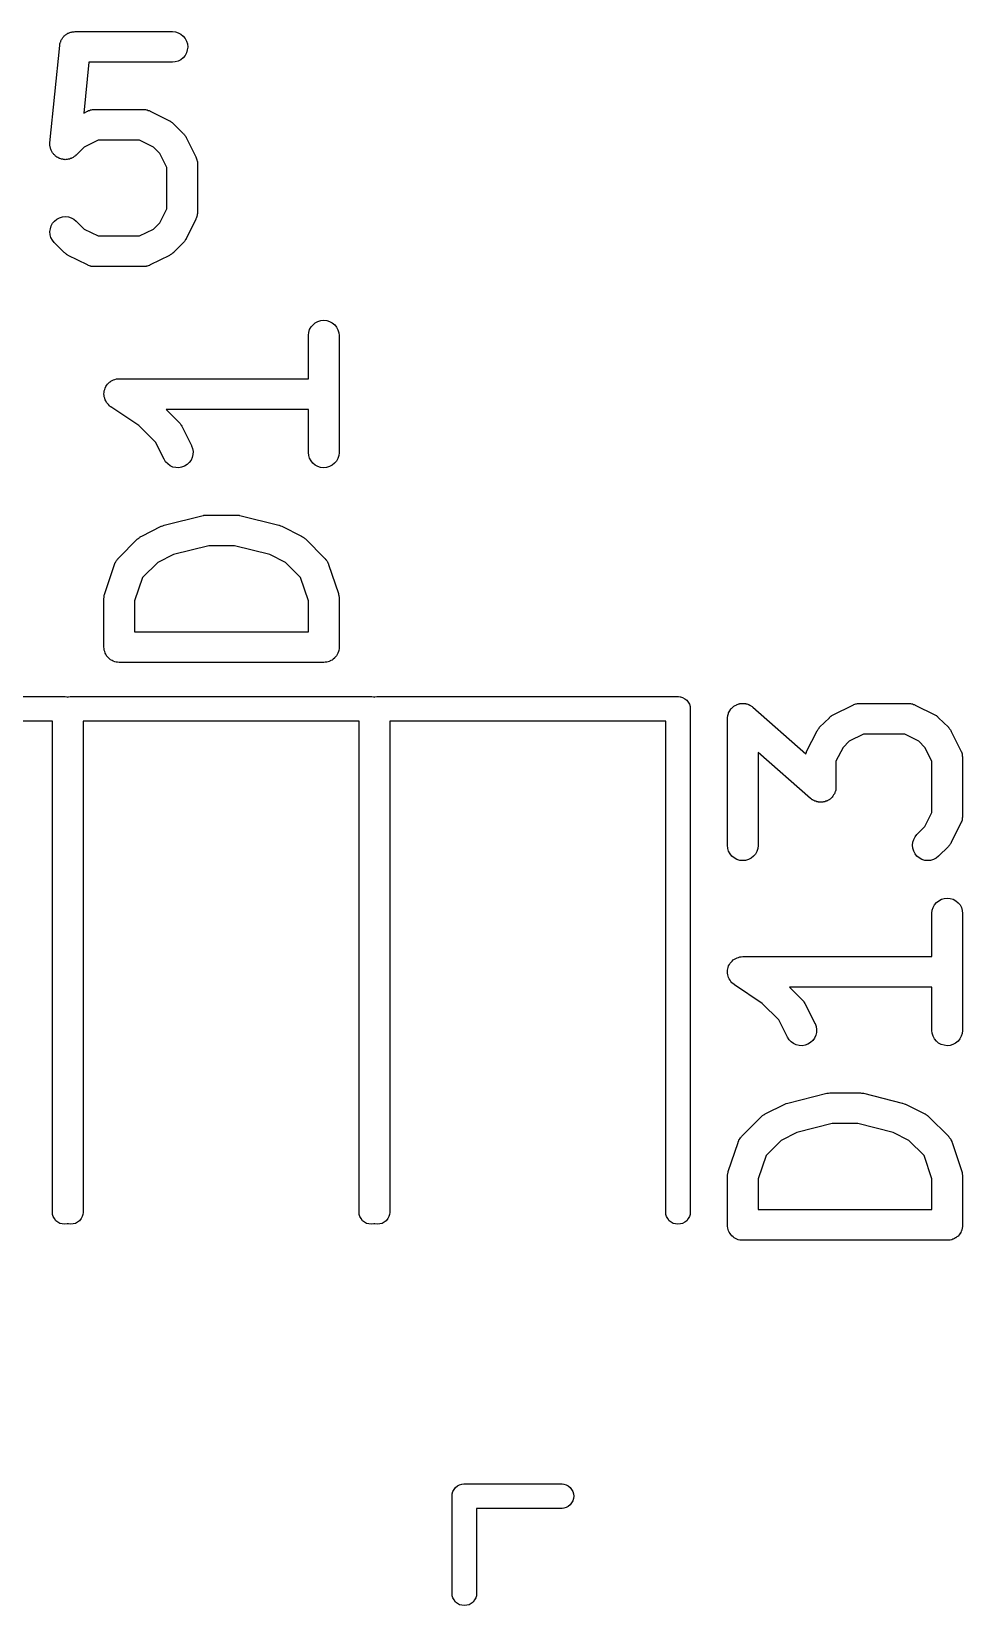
# Model space of a CAD drawing. Extents: x 116.8 to 159.2, y -137.5 to -92.6.
# Drawn here: x 146.82 to 151.38, y -110.88 to -103.18 of the extents above; entities that cross this region are included whole.
import ezdxf

# ---------------------------------------------------------------- set-up
doc = ezdxf.new("R2010")
doc.units = 0
doc.layers.add('BLACK', color=7, linetype='CONTINUOUS')

msp = doc.modelspace()

# ---------------------------------------------------------------- linework, layer by layer
at = {"layer": 'BLACK', "linetype": 'CONTINUOUS'}
for p, q in [((146.963, -103.233), (146.964, -103.23)), ((146.964, -103.23), (146.966, -103.227)), ((146.966, -103.227), (146.967, -103.223)), ((146.967, -103.223), (146.968, -103.22)), ((146.968, -103.22), (146.97, -103.216)), ((146.97, -103.216), (146.972, -103.213)), ((146.972, -103.213), (146.974, -103.21)), ((146.974, -103.21), (146.976, -103.207)), ((146.976, -103.207), (146.978, -103.204)), ((146.978, -103.204), (146.981, -103.202)), ((146.981, -103.202), (146.983, -103.199)), ((146.983, -103.199), (146.986, -103.197)), ((146.986, -103.197), (146.989, -103.194)), ((146.989, -103.194), (146.992, -103.192)), ((146.992, -103.192), (146.994, -103.19)), ((146.994, -103.19), (146.998, -103.188)), ((146.998, -103.188), (147.001, -103.186)), ((147.001, -103.186), (147.004, -103.185)), ((147.004, -103.185), (147.007, -103.183)), ((147.007, -103.183), (147.011, -103.182)), ((147.011, -103.182), (147.015, -103.18)), ((147.015, -103.18), (147.018, -103.18)), ((147.018, -103.18), (147.021, -103.179)), ((147.021, -103.179), (147.025, -103.178)), ((147.025, -103.178), (147.029, -103.178)), ((147.029, -103.178), (147.032, -103.178)), ((147.032, -103.178), (147.036, -103.177)), ((147.036, -103.177), (147.512, -103.177)), ((147.512, -103.177), (147.513, -103.177)), ((147.513, -103.177), (147.527, -103.179)), ((147.527, -103.179), (147.541, -103.183)), ((147.541, -103.183), (147.554, -103.19)), ((147.554, -103.19), (147.565, -103.2)), ((147.565, -103.2), (147.575, -103.211)), ((147.575, -103.211), (147.581, -103.224)), ((147.581, -103.224), (147.586, -103.238)), ((146.913, -103.721), (146.961, -103.245)), ((146.961, -103.244), (146.962, -103.241)), ((146.961, -103.245), (146.961, -103.244)), ((146.962, -103.237), (146.963, -103.233)), ((146.962, -103.241), (146.962, -103.237)), ((147.565, -103.306), (147.553, -103.315)), ((147.574, -103.294), (147.565, -103.306)), ((147.581, -103.281), (147.574, -103.294)), ((147.585, -103.267), (147.581, -103.281)), ((147.587, -103.253), (147.585, -103.267)), ((147.586, -103.238), (147.587, -103.253)), ((147.104, -103.327), (147.079, -103.576)), ((147.512, -103.327), (147.104, -103.327)), ((147.526, -103.326), (147.512, -103.327)), ((147.54, -103.322), (147.526, -103.326)), ((147.553, -103.315), (147.54, -103.322)), ((147.079, -103.576), (147.097, -103.566)), ((147.097, -103.566), (147.098, -103.566)), ((147.098, -103.566), (147.1, -103.565)), ((147.1, -103.565), (147.102, -103.564)), ((147.102, -103.564), (147.107, -103.563)), ((147.107, -103.563), (147.112, -103.561)), ((147.112, -103.561), (147.114, -103.56)), ((147.114, -103.56), (147.116, -103.56)), ((147.116, -103.56), (147.121, -103.559)), ((147.121, -103.559), (147.127, -103.558)), ((147.127, -103.558), (147.129, -103.559)), ((147.129, -103.559), (147.131, -103.558)), ((147.131, -103.558), (147.369, -103.558)), ((147.369, -103.558), (147.37, -103.558)), ((147.37, -103.558), (147.372, -103.559)), ((147.372, -103.559), (147.374, -103.559)), ((147.374, -103.559), (147.38, -103.559)), ((147.38, -103.559), (147.385, -103.56)), ((147.385, -103.56), (147.387, -103.561)), ((147.387, -103.561), (147.389, -103.561)), ((147.389, -103.561), (147.394, -103.563)), ((147.394, -103.563), (147.399, -103.564)), ((147.399, -103.564), (147.401, -103.565)), ((147.401, -103.565), (147.403, -103.566)), ((147.403, -103.566), (147.498, -103.614)), ((147.498, -103.614), (147.499, -103.614)), ((147.499, -103.614), (147.502, -103.617)), ((147.502, -103.617), (147.506, -103.619)), ((147.506, -103.619), (147.508, -103.621)), ((147.508, -103.621), (147.511, -103.622)), ((147.511, -103.622), (147.514, -103.625)), ((147.514, -103.625), (147.517, -103.628)), ((147.517, -103.628), (147.565, -103.676)), ((147.565, -103.676), (147.566, -103.676)), ((147.566, -103.676), (147.568, -103.68)), ((147.568, -103.68), (147.571, -103.683)), ((147.571, -103.683), (147.573, -103.685)), ((147.573, -103.685), (147.575, -103.688)), ((147.575, -103.688), (147.577, -103.691)), ((147.577, -103.691), (147.579, -103.695)), ((146.913, -103.725), (146.913, -103.721)), ((146.913, -103.728), (146.913, -103.725)), ((146.913, -103.732), (146.913, -103.728)), ((146.913, -103.736), (146.913, -103.732)), ((146.914, -103.739), (146.913, -103.736)), ((146.914, -103.743), (146.914, -103.739)), ((146.916, -103.746), (146.914, -103.743)), ((146.916, -103.75), (146.916, -103.746)), ((146.918, -103.753), (146.916, -103.75)), ((146.919, -103.757), (146.918, -103.753)), ((146.92, -103.76), (146.919, -103.757)), ((146.922, -103.764), (146.92, -103.76)), ((146.924, -103.767), (146.922, -103.764)), ((146.925, -103.77), (146.924, -103.767)), ((147.08, -103.743), (147.041, -103.782)), ((147.149, -103.708), (147.08, -103.743)), ((147.351, -103.708), (147.149, -103.708)), ((147.42, -103.743), (147.351, -103.708)), ((147.45, -103.773), (147.42, -103.743)), ((147.579, -103.695), (147.627, -103.79)), ((146.928, -103.773), (146.925, -103.77)), ((146.93, -103.776), (146.928, -103.773)), ((146.932, -103.778), (146.93, -103.776)), ((146.935, -103.781), (146.932, -103.778)), ((146.938, -103.784), (146.935, -103.781)), ((146.94, -103.786), (146.938, -103.784)), ((146.943, -103.788), (146.94, -103.786)), ((146.946, -103.791), (146.943, -103.788)), ((146.949, -103.792), (146.946, -103.791)), ((146.952, -103.794), (146.949, -103.792)), ((146.956, -103.796), (146.952, -103.794)), ((146.959, -103.798), (146.956, -103.796)), ((146.962, -103.799), (146.959, -103.798)), ((146.966, -103.8), (146.962, -103.799)), ((146.969, -103.801), (146.966, -103.8)), ((146.973, -103.802), (146.969, -103.801)), ((146.976, -103.802), (146.973, -103.802)), ((146.98, -103.803), (146.976, -103.802)), ((146.984, -103.803), (146.98, -103.803)), ((146.987, -103.804), (146.984, -103.803)), ((146.991, -103.803), (146.987, -103.804)), ((146.995, -103.803), (146.991, -103.803)), ((146.998, -103.803), (146.995, -103.803)), ((147.002, -103.802), (146.998, -103.803)), ((147.005, -103.801), (147.002, -103.802)), ((147.009, -103.801), (147.005, -103.801)), ((147.012, -103.799), (147.009, -103.801)), ((147.016, -103.798), (147.012, -103.799)), ((147.019, -103.796), (147.016, -103.798)), ((147.023, -103.795), (147.019, -103.796)), ((147.026, -103.793), (147.023, -103.795)), ((147.029, -103.791), (147.026, -103.793)), ((147.032, -103.789), (147.029, -103.791)), ((147.035, -103.787), (147.032, -103.789)), ((147.038, -103.785), (147.035, -103.787)), ((147.04, -103.782), (147.038, -103.785)), ((147.041, -103.782), (147.04, -103.782)), ((147.485, -103.842), (147.45, -103.773)), ((147.485, -104.044), (147.485, -103.842)), ((147.627, -103.79), (147.627, -103.791)), ((147.627, -103.791), (147.628, -103.793)), ((147.628, -103.793), (147.629, -103.795)), ((147.629, -103.795), (147.63, -103.8)), ((147.63, -103.8), (147.632, -103.805)), ((147.632, -103.805), (147.632, -103.807)), ((147.632, -103.807), (147.633, -103.809)), ((147.633, -103.809), (147.634, -103.814)), ((147.634, -103.814), (147.634, -103.819)), ((147.634, -103.819), (147.634, -103.822)), ((147.634, -103.822), (147.635, -103.824)), ((147.635, -103.824), (147.635, -104.062)), ((147.45, -104.113), (147.485, -104.044)), ((147.634, -104.067), (147.633, -104.072)), ((147.633, -104.072), (147.633, -104.077)), ((147.635, -104.063), (147.634, -104.065)), ((147.634, -104.065), (147.634, -104.067)), ((147.635, -104.062), (147.635, -104.063)), ((146.913, -104.156), (146.915, -104.142)), ((146.915, -104.142), (146.919, -104.128)), ((146.919, -104.128), (146.926, -104.115)), ((146.926, -104.115), (146.935, -104.104)), ((146.935, -104.104), (146.947, -104.095)), ((146.947, -104.095), (146.96, -104.088)), ((146.96, -104.088), (146.974, -104.084)), ((146.974, -104.084), (146.988, -104.082)), ((146.988, -104.082), (147.003, -104.084)), ((147.003, -104.084), (147.017, -104.088)), ((147.017, -104.088), (147.03, -104.095)), ((147.03, -104.095), (147.041, -104.104)), ((147.041, -104.104), (147.08, -104.143)), ((147.08, -104.143), (147.149, -104.177)), ((147.351, -104.177), (147.42, -104.143)), ((147.42, -104.143), (147.45, -104.113)), ((147.627, -104.095), (147.579, -104.191)), ((147.628, -104.091), (147.627, -104.093)), ((147.627, -104.093), (147.627, -104.095)), ((147.63, -104.087), (147.628, -104.091)), ((147.632, -104.082), (147.63, -104.087)), ((147.633, -104.077), (147.632, -104.08)), ((147.632, -104.08), (147.632, -104.082)), ((146.914, -104.171), (146.913, -104.156)), ((146.918, -104.185), (146.914, -104.171)), ((146.925, -104.198), (146.918, -104.185)), ((146.934, -104.209), (146.925, -104.198)), ((146.935, -104.21), (146.934, -104.209)), ((146.983, -104.258), (146.935, -104.21)), ((147.149, -104.177), (147.351, -104.177)), ((147.565, -104.21), (147.517, -104.258)), ((147.568, -104.207), (147.565, -104.21)), ((147.571, -104.204), (147.568, -104.207)), ((147.572, -104.201), (147.571, -104.204)), ((147.574, -104.199), (147.572, -104.201)), ((147.576, -104.195), (147.574, -104.199)), ((147.579, -104.192), (147.576, -104.195)), ((147.579, -104.191), (147.579, -104.192)), ((146.986, -104.26), (146.983, -104.258)), ((146.989, -104.263), (146.986, -104.26)), ((146.992, -104.265), (146.989, -104.263)), ((146.994, -104.267), (146.992, -104.265)), ((146.998, -104.269), (146.994, -104.267)), ((147.001, -104.271), (146.998, -104.269)), ((147.002, -104.272), (147.001, -104.271)), ((147.097, -104.319), (147.002, -104.272)), ((147.498, -104.272), (147.403, -104.319)), ((147.501, -104.27), (147.498, -104.272)), ((147.505, -104.268), (147.501, -104.27)), ((147.508, -104.266), (147.505, -104.268)), ((147.51, -104.264), (147.508, -104.266)), ((147.513, -104.261), (147.51, -104.264)), ((147.517, -104.259), (147.513, -104.261)), ((147.517, -104.258), (147.517, -104.259)), ((147.099, -104.32), (147.097, -104.319)), ((147.101, -104.321), (147.099, -104.32)), ((147.106, -104.323), (147.101, -104.321)), ((147.111, -104.325), (147.106, -104.323)), ((147.113, -104.325), (147.111, -104.325)), ((147.115, -104.326), (147.113, -104.325)), ((147.12, -104.326), (147.115, -104.326)), ((147.126, -104.327), (147.12, -104.326)), ((147.128, -104.327), (147.126, -104.327)), ((147.13, -104.327), (147.128, -104.327)), ((147.131, -104.327), (147.13, -104.327)), ((147.369, -104.327), (147.131, -104.327)), ((147.371, -104.327), (147.369, -104.327)), ((147.373, -104.327), (147.371, -104.327)), ((147.379, -104.326), (147.373, -104.327)), ((147.384, -104.326), (147.379, -104.326)), ((147.386, -104.325), (147.384, -104.326)), ((147.388, -104.325), (147.386, -104.325)), ((147.393, -104.323), (147.388, -104.325)), ((147.398, -104.322), (147.393, -104.323)), ((147.4, -104.321), (147.398, -104.322)), ((147.402, -104.32), (147.4, -104.321)), ((147.403, -104.319), (147.402, -104.32)), ((148.19, -104.622), (148.2, -104.611)), ((148.2, -104.611), (148.211, -104.602)), ((148.211, -104.602), (148.224, -104.595)), ((148.224, -104.595), (148.238, -104.591)), ((148.238, -104.591), (148.253, -104.589)), ((148.253, -104.589), (148.267, -104.591)), ((148.267, -104.591), (148.281, -104.595)), ((148.281, -104.595), (148.294, -104.602)), ((148.294, -104.602), (148.306, -104.611)), ((148.306, -104.611), (148.315, -104.623)), ((148.177, -104.663), (148.179, -104.649)), ((148.177, -104.664), (148.177, -104.663)), ((148.177, -104.875), (148.177, -104.664)), ((148.179, -104.649), (148.183, -104.635)), ((148.183, -104.635), (148.19, -104.622)), ((148.315, -104.623), (148.322, -104.636)), ((148.322, -104.636), (148.326, -104.65)), ((148.326, -104.65), (148.327, -104.664)), ((148.327, -104.664), (148.327, -105.236)), ((147.181, -104.928), (147.183, -104.921)), ((147.183, -104.921), (147.187, -104.914)), ((147.183, -104.921), (147.183, -104.921)), ((147.183, -104.921), (147.183, -104.921)), ((147.187, -104.914), (147.19, -104.908)), ((147.19, -104.908), (147.195, -104.902)), ((147.19, -104.908), (147.19, -104.908)), ((147.19, -104.908), (147.19, -104.908)), ((147.195, -104.902), (147.2, -104.897)), ((147.2, -104.897), (147.205, -104.892)), ((147.2, -104.897), (147.2, -104.897)), ((147.2, -104.897), (147.2, -104.897)), ((147.205, -104.892), (147.211, -104.888)), ((147.211, -104.887), (147.218, -104.884)), ((147.211, -104.888), (147.211, -104.887)), ((147.211, -104.888), (147.211, -104.888)), ((147.218, -104.884), (147.224, -104.881)), ((147.224, -104.881), (147.231, -104.879)), ((147.224, -104.881), (147.224, -104.881)), ((147.224, -104.881), (147.224, -104.881)), ((147.231, -104.879), (147.238, -104.876)), ((147.238, -104.876), (147.238, -104.876)), ((147.238, -104.876), (147.238, -104.876)), ((147.238, -104.876), (147.245, -104.876)), ((147.245, -104.876), (147.252, -104.875)), ((147.252, -104.875), (148.177, -104.875)), ((147.177, -104.949), (147.178, -104.942)), ((147.178, -104.957), (147.177, -104.949)), ((147.177, -104.949), (147.177, -104.949)), ((147.177, -104.949), (147.177, -104.949)), ((147.178, -104.942), (147.179, -104.935)), ((147.179, -104.964), (147.178, -104.957)), ((147.179, -104.935), (147.181, -104.928)), ((147.179, -104.935), (147.179, -104.935)), ((147.179, -104.935), (147.179, -104.935)), ((147.181, -104.971), (147.179, -104.964)), ((147.179, -104.964), (147.179, -104.964)), ((147.179, -104.964), (147.179, -104.964)), ((147.183, -104.978), (147.181, -104.971)), ((147.186, -104.984), (147.183, -104.978)), ((147.183, -104.978), (147.183, -104.978)), ((147.183, -104.978), (147.183, -104.978)), ((147.19, -104.991), (147.186, -104.984)), ((147.194, -104.997), (147.19, -104.991)), ((147.19, -104.991), (147.19, -104.991)), ((147.19, -104.991), (147.19, -104.991)), ((147.199, -105.002), (147.194, -104.997)), ((147.204, -105.007), (147.199, -105.002)), ((147.199, -105.002), (147.199, -105.002)), ((147.199, -105.002), (147.199, -105.002)), ((147.21, -105.012), (147.204, -105.007)), ((147.211, -105.012), (147.21, -105.012)), ((147.21, -105.012), (147.21, -105.012)), ((147.21, -105.012), (147.21, -105.012)), ((147.21, -105.012), (147.21, -105.012)), ((147.347, -105.104), (147.211, -105.012)), ((148.177, -105.025), (147.481, -105.025)), ((147.481, -105.025), (147.544, -105.087)), ((148.177, -105.236), (148.177, -105.025)), ((147.429, -105.185), (147.347, -105.104)), ((147.544, -105.087), (147.544, -105.088)), ((147.544, -105.088), (147.547, -105.091)), ((147.547, -105.091), (147.55, -105.095)), ((147.55, -105.095), (147.551, -105.097)), ((147.551, -105.097), (147.553, -105.1)), ((147.553, -105.1), (147.555, -105.103)), ((147.555, -105.103), (147.558, -105.107)), ((147.558, -105.107), (147.605, -105.202)), ((147.471, -105.269), (147.429, -105.185)), ((147.605, -105.202), (147.606, -105.203)), ((147.606, -105.203), (147.611, -105.217)), ((147.611, -105.217), (147.613, -105.231)), ((147.613, -105.231), (147.612, -105.246)), ((147.479, -105.282), (147.471, -105.269)), ((147.489, -105.292), (147.479, -105.282)), ((147.501, -105.301), (147.489, -105.292)), ((147.514, -105.307), (147.501, -105.301)), ((147.528, -105.31), (147.514, -105.307)), ((147.557, -105.308), (147.543, -105.311)), ((147.571, -105.303), (147.557, -105.308)), ((147.584, -105.295), (147.571, -105.303)), ((147.594, -105.285), (147.584, -105.295)), ((147.603, -105.273), (147.594, -105.285)), ((147.609, -105.26), (147.603, -105.273)), ((147.612, -105.246), (147.609, -105.26)), ((148.179, -105.25), (148.177, -105.236)), ((148.183, -105.264), (148.179, -105.25)), ((148.19, -105.277), (148.183, -105.264)), ((148.199, -105.289), (148.19, -105.277)), ((148.21, -105.298), (148.199, -105.289)), ((148.223, -105.305), (148.21, -105.298)), ((148.237, -105.309), (148.223, -105.305)), ((148.28, -105.305), (148.266, -105.309)), ((148.293, -105.298), (148.28, -105.305)), ((148.305, -105.289), (148.293, -105.298)), ((148.314, -105.278), (148.305, -105.289)), ((148.321, -105.265), (148.314, -105.278)), ((148.326, -105.251), (148.321, -105.265)), ((148.327, -105.237), (148.326, -105.251)), ((148.327, -105.236), (148.327, -105.237)), ((147.543, -105.311), (147.528, -105.31)), ((148.252, -105.311), (148.237, -105.309)), ((148.266, -105.309), (148.252, -105.311)), ((147.362, -105.645), (147.457, -105.597)), ((147.457, -105.597), (147.458, -105.597)), ((147.458, -105.596), (147.465, -105.594)), ((147.458, -105.597), (147.458, -105.596)), ((147.458, -105.597), (147.458, -105.597)), ((147.465, -105.594), (147.472, -105.592)), ((147.472, -105.592), (147.663, -105.544)), ((147.472, -105.592), (147.472, -105.592)), ((147.472, -105.592), (147.472, -105.592)), ((147.663, -105.544), (147.664, -105.544)), ((147.664, -105.544), (147.665, -105.543)), ((147.665, -105.543), (147.666, -105.543)), ((147.666, -105.543), (147.672, -105.543)), ((147.672, -105.543), (147.678, -105.542)), ((147.678, -105.542), (147.68, -105.542)), ((147.68, -105.542), (147.681, -105.542)), ((147.681, -105.542), (147.824, -105.542)), ((147.824, -105.542), (147.825, -105.542)), ((147.825, -105.542), (147.826, -105.542)), ((147.826, -105.542), (147.828, -105.542)), ((147.828, -105.542), (147.833, -105.543)), ((147.833, -105.543), (147.839, -105.543)), ((147.839, -105.543), (147.841, -105.544)), ((147.841, -105.544), (147.842, -105.544)), ((147.842, -105.544), (148.032, -105.592)), ((148.032, -105.592), (148.033, -105.592)), ((148.033, -105.592), (148.034, -105.592)), ((148.034, -105.592), (148.034, -105.592)), ((148.034, -105.592), (148.041, -105.594)), ((148.041, -105.594), (148.047, -105.597)), ((148.047, -105.597), (148.048, -105.597)), ((148.048, -105.597), (148.048, -105.597)), ((148.048, -105.597), (148.143, -105.645)), ((147.247, -105.754), (147.342, -105.659)), ((147.342, -105.659), (147.343, -105.658)), ((147.343, -105.658), (147.346, -105.656)), ((147.346, -105.656), (147.349, -105.653)), ((147.349, -105.653), (147.352, -105.651)), ((147.352, -105.651), (147.354, -105.649)), ((147.354, -105.649), (147.358, -105.647)), ((147.358, -105.647), (147.362, -105.645)), ((147.69, -105.692), (147.517, -105.735)), ((147.815, -105.692), (147.69, -105.692)), ((147.988, -105.735), (147.815, -105.692)), ((148.143, -105.645), (148.144, -105.645)), ((148.144, -105.645), (148.148, -105.648)), ((148.148, -105.648), (148.151, -105.65)), ((148.151, -105.65), (148.154, -105.652)), ((148.154, -105.652), (148.156, -105.653)), ((148.156, -105.653), (148.159, -105.656)), ((148.159, -105.656), (148.163, -105.659)), ((148.163, -105.659), (148.258, -105.754)), ((147.233, -105.774), (147.235, -105.769)), ((147.235, -105.769), (147.237, -105.767)), ((147.237, -105.767), (147.238, -105.765)), ((147.238, -105.765), (147.241, -105.761)), ((147.241, -105.761), (147.244, -105.757)), ((147.244, -105.757), (147.246, -105.756)), ((147.246, -105.756), (147.247, -105.754)), ((147.517, -105.735), (147.44, -105.774)), ((148.065, -105.774), (147.988, -105.735)), ((148.258, -105.754), (148.259, -105.755)), ((148.259, -105.755), (148.26, -105.757)), ((148.26, -105.757), (148.262, -105.758)), ((148.262, -105.758), (148.264, -105.762)), ((148.264, -105.762), (148.268, -105.766)), ((148.268, -105.766), (148.269, -105.768)), ((148.269, -105.768), (148.27, -105.77)), ((148.27, -105.77), (148.272, -105.775)), ((147.181, -105.926), (147.229, -105.783)), ((147.229, -105.782), (147.23, -105.78)), ((147.229, -105.783), (147.229, -105.782)), ((147.23, -105.78), (147.231, -105.778)), ((147.231, -105.778), (147.233, -105.774)), ((147.44, -105.774), (147.366, -105.848)), ((148.139, -105.848), (148.065, -105.774)), ((148.272, -105.775), (148.274, -105.779)), ((148.274, -105.779), (148.275, -105.781)), ((148.275, -105.781), (148.276, -105.783)), ((148.276, -105.783), (148.324, -105.926)), ((147.366, -105.848), (147.327, -105.962)), ((148.177, -105.962), (148.139, -105.848)), ((147.177, -105.949), (147.178, -105.945)), ((147.177, -105.95), (147.177, -105.949)), ((147.177, -106.188), (147.177, -105.95)), ((147.178, -105.941), (147.179, -105.938)), ((147.178, -105.945), (147.178, -105.941)), ((147.179, -105.934), (147.18, -105.93)), ((147.179, -105.938), (147.179, -105.934)), ((147.18, -105.93), (147.181, -105.926)), ((147.327, -105.962), (147.327, -106.113)), ((148.177, -106.113), (148.177, -105.962)), ((148.324, -105.926), (148.324, -105.927)), ((148.324, -105.927), (148.325, -105.931)), ((148.325, -105.931), (148.326, -105.935)), ((148.326, -105.935), (148.326, -105.939)), ((148.326, -105.939), (148.327, -105.942)), ((148.327, -105.942), (148.327, -105.946)), ((148.327, -105.946), (148.327, -105.95)), ((148.327, -105.95), (148.327, -106.188)), ((147.327, -106.113), (148.177, -106.113)), ((147.178, -106.195), (147.177, -106.188)), ((147.179, -106.202), (147.178, -106.195)), ((147.179, -106.203), (147.179, -106.202)), ((147.179, -106.202), (147.179, -106.202)), ((147.181, -106.209), (147.179, -106.203)), ((147.183, -106.216), (147.181, -106.209)), ((147.183, -106.217), (147.183, -106.216)), ((147.183, -106.216), (147.183, -106.216)), ((147.186, -106.223), (147.183, -106.217)), ((147.19, -106.229), (147.186, -106.223)), ((147.19, -106.23), (147.19, -106.229)), ((147.19, -106.229), (147.19, -106.229)), ((147.194, -106.235), (147.19, -106.23)), ((148.314, -106.23), (148.31, -106.236)), ((148.315, -106.23), (148.314, -106.23)), ((148.314, -106.23), (148.314, -106.23)), ((148.318, -106.224), (148.315, -106.23)), ((148.321, -106.218), (148.318, -106.224)), ((148.322, -106.217), (148.321, -106.217)), ((148.321, -106.217), (148.321, -106.218)), ((148.324, -106.21), (148.322, -106.217)), ((148.326, -106.204), (148.324, -106.21)), ((148.327, -106.196), (148.326, -106.203)), ((148.326, -106.203), (148.326, -106.203)), ((148.326, -106.203), (148.326, -106.204)), ((148.327, -106.188), (148.327, -106.189)), ((148.327, -106.189), (148.327, -106.189)), ((148.327, -106.189), (148.327, -106.189)), ((148.327, -106.189), (148.327, -106.189)), ((148.327, -106.189), (148.327, -106.196)), ((147.199, -106.241), (147.194, -106.235)), ((147.205, -106.245), (147.199, -106.241)), ((147.199, -106.241), (147.199, -106.241)), ((147.199, -106.241), (147.199, -106.241)), ((147.21, -106.25), (147.205, -106.245)), ((147.217, -106.254), (147.21, -106.25)), ((147.21, -106.25), (147.21, -106.25)), ((147.21, -106.25), (147.21, -106.25)), ((147.223, -106.257), (147.217, -106.254)), ((147.23, -106.259), (147.223, -106.257)), ((147.223, -106.257), (147.223, -106.257)), ((147.223, -106.257), (147.223, -106.257)), ((147.237, -106.261), (147.23, -106.259)), ((147.237, -106.262), (147.237, -106.261)), ((147.237, -106.261), (147.237, -106.261)), ((147.244, -106.262), (147.237, -106.262)), ((147.251, -106.263), (147.244, -106.262)), ((147.252, -106.263), (147.251, -106.263)), ((148.252, -106.263), (147.252, -106.263)), ((147.252, -106.263), (147.252, -106.263)), ((147.252, -106.263), (147.252, -106.263)), ((147.252, -106.263), (147.252, -106.263)), ((148.259, -106.262), (148.252, -106.263)), ((148.266, -106.262), (148.259, -106.262)), ((148.267, -106.262), (148.266, -106.262)), ((148.274, -106.26), (148.267, -106.262)), ((148.267, -106.262), (148.267, -106.262)), ((148.28, -106.258), (148.274, -106.26)), ((148.281, -106.258), (148.28, -106.258)), ((148.287, -106.254), (148.281, -106.257)), ((148.281, -106.257), (148.281, -106.258)), ((148.293, -106.251), (148.287, -106.254)), ((148.294, -106.251), (148.293, -106.251)), ((148.299, -106.246), (148.294, -106.251)), ((148.294, -106.251), (148.294, -106.251)), ((148.305, -106.242), (148.299, -106.246)), ((148.31, -106.236), (148.305, -106.241)), ((148.305, -106.241), (148.305, -106.241)), ((148.305, -106.241), (148.305, -106.242)), ((145.518, -106.43), (146.982, -106.43)), ((146.982, -106.43), (146.985, -106.43)), ((146.985, -106.43), (146.988, -106.43)), ((146.988, -106.43), (146.996, -106.431)), ((146.996, -106.431), (146.997, -106.431)), ((146.997, -106.431), (147, -106.432)), ((147, -106.432), (147.003, -106.431)), ((147.003, -106.431), (147.012, -106.43)), ((147.012, -106.43), (147.015, -106.43)), ((147.015, -106.43), (147.018, -106.43)), ((147.018, -106.43), (148.482, -106.43)), ((148.482, -106.43), (148.485, -106.43)), ((148.485, -106.43), (148.488, -106.43)), ((148.488, -106.43), (148.496, -106.431)), ((148.496, -106.431), (148.497, -106.431)), ((148.497, -106.431), (148.5, -106.432)), ((148.5, -106.432), (148.503, -106.431)), ((148.503, -106.431), (148.512, -106.43)), ((148.512, -106.43), (148.515, -106.43)), ((148.515, -106.43), (148.518, -106.43)), ((148.518, -106.43), (149.982, -106.43)), ((149.982, -106.43), (149.985, -106.43)), ((149.985, -106.43), (149.988, -106.43)), ((149.988, -106.43), (149.996, -106.431)), ((149.996, -106.431), (149.997, -106.431)), ((149.997, -106.431), (150.008, -106.434)), ((150.008, -106.434), (150.018, -106.44)), ((150.018, -106.44), (150.028, -106.447)), ((150.028, -106.447), (150.035, -106.457)), ((150.035, -106.457), (150.041, -106.467)), ((150.293, -106.464), (150.298, -106.463)), ((150.298, -106.463), (150.3, -106.463)), ((150.3, -106.463), (150.303, -106.463)), ((150.303, -106.463), (150.308, -106.464)), ((150.864, -106.464), (150.869, -106.463)), ((150.869, -106.463), (150.872, -106.463)), ((150.872, -106.463), (150.874, -106.463)), ((150.874, -106.463), (151.112, -106.463)), ((151.112, -106.463), (151.113, -106.463)), ((151.113, -106.463), (151.115, -106.463)), ((151.115, -106.463), (151.117, -106.463)), ((151.117, -106.463), (151.122, -106.464)), ((150.041, -106.467), (150.044, -106.478)), ((150.044, -106.478), (150.045, -106.485)), ((150.045, -106.485), (150.045, -106.49)), ((150.045, -106.49), (150.045, -106.493)), ((150.045, -106.493), (150.045, -108.953)), ((150.227, -106.537), (150.228, -106.532)), ((150.227, -106.538), (150.227, -106.537)), ((150.227, -107.157), (150.227, -106.538)), ((150.228, -106.528), (150.229, -106.525)), ((150.228, -106.532), (150.228, -106.528)), ((150.229, -106.523), (150.23, -106.518)), ((150.229, -106.525), (150.229, -106.523)), ((150.23, -106.518), (150.232, -106.513)), ((150.232, -106.513), (150.233, -106.511)), ((150.233, -106.509), (150.236, -106.504)), ((150.233, -106.511), (150.233, -106.509)), ((150.236, -106.504), (150.238, -106.5)), ((150.238, -106.5), (150.239, -106.498)), ((150.239, -106.498), (150.24, -106.496)), ((150.24, -106.496), (150.244, -106.492)), ((150.244, -106.492), (150.246, -106.488)), ((150.246, -106.488), (150.248, -106.487)), ((150.248, -106.487), (150.25, -106.485)), ((150.25, -106.485), (150.254, -106.482)), ((150.254, -106.482), (150.257, -106.478)), ((150.257, -106.478), (150.259, -106.477)), ((150.259, -106.477), (150.261, -106.475)), ((150.261, -106.475), (150.265, -106.473)), ((150.265, -106.473), (150.269, -106.471)), ((150.269, -106.471), (150.272, -106.47)), ((150.272, -106.47), (150.274, -106.469)), ((150.274, -106.469), (150.279, -106.467)), ((150.279, -106.467), (150.283, -106.466)), ((150.283, -106.466), (150.286, -106.465)), ((150.286, -106.465), (150.288, -106.464)), ((150.288, -106.464), (150.293, -106.464)), ((150.308, -106.464), (150.312, -106.464)), ((150.312, -106.464), (150.315, -106.464)), ((150.315, -106.464), (150.317, -106.465)), ((150.317, -106.465), (150.322, -106.466)), ((150.322, -106.466), (150.327, -106.467)), ((150.327, -106.467), (150.329, -106.468)), ((150.329, -106.468), (150.331, -106.469)), ((150.331, -106.469), (150.336, -106.471)), ((150.336, -106.471), (150.34, -106.473)), ((150.34, -106.473), (150.342, -106.475)), ((150.342, -106.475), (150.344, -106.476)), ((150.344, -106.476), (150.348, -106.479)), ((150.348, -106.479), (150.352, -106.482)), ((150.352, -106.482), (150.611, -106.709)), ((150.678, -106.58), (150.726, -106.533)), ((150.726, -106.532), (150.73, -106.529)), ((150.726, -106.533), (150.726, -106.532)), ((150.73, -106.529), (150.733, -106.526)), ((150.733, -106.526), (150.735, -106.525)), ((150.735, -106.525), (150.738, -106.523)), ((150.738, -106.523), (150.741, -106.521)), ((150.741, -106.521), (150.745, -106.519)), ((150.745, -106.519), (150.84, -106.471)), ((150.84, -106.471), (150.841, -106.471)), ((150.841, -106.471), (150.843, -106.47)), ((150.843, -106.47), (150.845, -106.469)), ((150.845, -106.469), (150.85, -106.467)), ((150.85, -106.467), (150.855, -106.466)), ((150.855, -106.466), (150.857, -106.465)), ((150.857, -106.465), (150.859, -106.465)), ((150.859, -106.465), (150.864, -106.464)), ((151.122, -106.464), (151.127, -106.465)), ((151.127, -106.465), (151.13, -106.465)), ((151.13, -106.465), (151.132, -106.466)), ((151.132, -106.466), (151.137, -106.468)), ((151.137, -106.468), (151.141, -106.469)), ((151.141, -106.469), (151.143, -106.47)), ((151.143, -106.47), (151.145, -106.471)), ((151.145, -106.471), (151.241, -106.519)), ((151.241, -106.519), (151.242, -106.519)), ((151.242, -106.519), (151.245, -106.521)), ((151.245, -106.521), (151.249, -106.523)), ((151.249, -106.523), (151.251, -106.525)), ((151.251, -106.525), (151.254, -106.527)), ((151.254, -106.527), (151.257, -106.53)), ((151.257, -106.53), (151.26, -106.533)), ((151.26, -106.533), (151.308, -106.58)), ((146.925, -106.55), (145.575, -106.55)), ((146.925, -108.953), (146.925, -106.55)), ((148.425, -106.55), (147.075, -106.55)), ((147.075, -106.55), (147.075, -108.953)), ((148.425, -108.953), (148.425, -106.55)), ((149.925, -106.55), (148.575, -106.55)), ((148.575, -106.55), (148.575, -108.953)), ((149.925, -108.953), (149.925, -106.55)), ((150.616, -106.695), (150.664, -106.6)), ((150.664, -106.599), (150.667, -106.595)), ((150.664, -106.6), (150.664, -106.599)), ((150.667, -106.595), (150.669, -106.592)), ((150.669, -106.592), (150.671, -106.589)), ((150.671, -106.589), (150.672, -106.587)), ((150.672, -106.587), (150.675, -106.584)), ((150.675, -106.584), (150.678, -106.58)), ((150.892, -106.613), (150.823, -106.647)), ((151.094, -106.613), (150.892, -106.613)), ((151.163, -106.647), (151.094, -106.613)), ((151.308, -106.58), (151.309, -106.581)), ((151.309, -106.581), (151.311, -106.584)), ((151.311, -106.584), (151.314, -106.587)), ((151.314, -106.587), (151.316, -106.59)), ((151.316, -106.59), (151.318, -106.592)), ((151.318, -106.592), (151.32, -106.596)), ((151.32, -106.596), (151.322, -106.6)), ((151.322, -106.6), (151.369, -106.695)), ((150.793, -106.678), (150.758, -106.746)), ((150.823, -106.647), (150.793, -106.678)), ((151.193, -106.678), (151.163, -106.647)), ((151.227, -106.746), (151.193, -106.678)), ((150.634, -106.928), (150.377, -106.703)), ((150.377, -106.703), (150.377, -107.157)), ((150.611, -106.709), (150.613, -106.704)), ((150.613, -106.704), (150.614, -106.699)), ((150.614, -106.699), (150.615, -106.697)), ((150.615, -106.697), (150.616, -106.695)), ((150.758, -106.746), (150.758, -106.871)), ((151.227, -106.997), (151.227, -106.746)), ((151.369, -106.695), (151.37, -106.696)), ((151.37, -106.696), (151.371, -106.698)), ((151.371, -106.698), (151.372, -106.7)), ((151.372, -106.7), (151.373, -106.705)), ((151.373, -106.705), (151.375, -106.71)), ((151.375, -106.71), (151.375, -106.712)), ((151.375, -106.712), (151.376, -106.714)), ((151.376, -106.714), (151.376, -106.719)), ((151.376, -106.719), (151.377, -106.724)), ((151.377, -106.724), (151.377, -106.726)), ((151.377, -106.726), (151.377, -106.729)), ((151.377, -106.729), (151.377, -107.014)), ((150.736, -106.925), (150.732, -106.928)), ((150.737, -106.923), (150.736, -106.925)), ((150.739, -106.921), (150.737, -106.923)), ((150.742, -106.917), (150.739, -106.921)), ((150.745, -106.914), (150.742, -106.917)), ((150.746, -106.911), (150.745, -106.914)), ((150.748, -106.909), (150.746, -106.911)), ((150.75, -106.905), (150.748, -106.909)), ((150.752, -106.901), (150.75, -106.905)), ((150.753, -106.898), (150.752, -106.901)), ((150.754, -106.896), (150.753, -106.898)), ((150.755, -106.892), (150.754, -106.896)), ((150.757, -106.887), (150.755, -106.892)), ((150.758, -106.882), (150.757, -106.884)), ((150.757, -106.884), (150.757, -106.887)), ((150.758, -106.871), (150.758, -106.872)), ((150.758, -106.872), (150.758, -106.877)), ((150.758, -106.877), (150.758, -106.882)), ((150.638, -106.931), (150.634, -106.928)), ((150.641, -106.934), (150.638, -106.931)), ((150.644, -106.935), (150.641, -106.934)), ((150.646, -106.936), (150.644, -106.935)), ((150.65, -106.938), (150.646, -106.936)), ((150.654, -106.941), (150.65, -106.938)), ((150.657, -106.941), (150.654, -106.941)), ((150.659, -106.942), (150.657, -106.941)), ((150.664, -106.944), (150.659, -106.942)), ((150.668, -106.945), (150.664, -106.944)), ((150.671, -106.945), (150.668, -106.945)), ((150.673, -106.946), (150.671, -106.945)), ((150.678, -106.946), (150.673, -106.946)), ((150.683, -106.946), (150.678, -106.946)), ((150.685, -106.946), (150.683, -106.946)), ((150.688, -106.946), (150.685, -106.946)), ((150.693, -106.946), (150.688, -106.946)), ((150.697, -106.945), (150.693, -106.946)), ((150.7, -106.944), (150.697, -106.945)), ((150.703, -106.944), (150.7, -106.944)), ((150.707, -106.942), (150.703, -106.944)), ((150.711, -106.941), (150.707, -106.942)), ((150.714, -106.94), (150.711, -106.941)), ((150.716, -106.939), (150.714, -106.94)), ((150.72, -106.936), (150.716, -106.939)), ((150.724, -106.934), (150.72, -106.936)), ((150.726, -106.933), (150.724, -106.934)), ((150.729, -106.931), (150.726, -106.933)), ((150.732, -106.928), (150.729, -106.931)), ((151.193, -107.065), (151.227, -106.997)), ((151.154, -107.104), (151.193, -107.065)), ((151.369, -107.048), (151.322, -107.143)), ((151.37, -107.046), (151.369, -107.048)), ((151.371, -107.044), (151.37, -107.046)), ((151.373, -107.039), (151.371, -107.044)), ((151.375, -107.034), (151.373, -107.039)), ((151.376, -107.03), (151.375, -107.032)), ((151.375, -107.032), (151.375, -107.034)), ((151.377, -107.02), (151.376, -107.025)), ((151.376, -107.025), (151.376, -107.03)), ((151.377, -107.014), (151.377, -107.015)), ((151.377, -107.015), (151.377, -107.018)), ((151.377, -107.018), (151.377, -107.02)), ((151.132, -107.157), (151.134, -107.142)), ((151.134, -107.142), (151.138, -107.128)), ((151.138, -107.128), (151.145, -107.115)), ((151.145, -107.115), (151.154, -107.104)), ((151.313, -107.156), (151.31, -107.159)), ((151.315, -107.154), (151.313, -107.156)), ((151.317, -107.151), (151.315, -107.154)), ((151.319, -107.148), (151.317, -107.151)), ((151.321, -107.144), (151.319, -107.148)), ((151.322, -107.143), (151.321, -107.144)), ((150.229, -107.172), (150.227, -107.157)), ((150.233, -107.186), (150.229, -107.172)), ((150.24, -107.199), (150.233, -107.186)), ((150.249, -107.21), (150.24, -107.199)), ((150.26, -107.219), (150.249, -107.21)), ((150.273, -107.226), (150.26, -107.219)), ((150.287, -107.231), (150.273, -107.226)), ((150.302, -107.232), (150.287, -107.231)), ((150.316, -107.231), (150.302, -107.232)), ((150.33, -107.227), (150.316, -107.231)), ((150.343, -107.22), (150.33, -107.227)), ((150.355, -107.211), (150.343, -107.22)), ((150.364, -107.2), (150.355, -107.211)), ((150.371, -107.187), (150.364, -107.2)), ((150.376, -107.173), (150.371, -107.187)), ((150.377, -107.158), (150.376, -107.173)), ((150.377, -107.157), (150.377, -107.158)), ((151.134, -107.171), (151.132, -107.157)), ((151.138, -107.185), (151.134, -107.171)), ((151.145, -107.198), (151.138, -107.185)), ((151.154, -107.21), (151.145, -107.198)), ((151.165, -107.219), (151.154, -107.21)), ((151.178, -107.226), (151.165, -107.219)), ((151.192, -107.231), (151.178, -107.226)), ((151.206, -107.232), (151.192, -107.231)), ((151.221, -107.231), (151.206, -107.232)), ((151.235, -107.227), (151.221, -107.231)), ((151.248, -107.22), (151.235, -107.227)), ((151.259, -107.211), (151.248, -107.22)), ((151.26, -107.21), (151.259, -107.211)), ((151.308, -107.163), (151.26, -107.21)), ((151.31, -107.159), (151.308, -107.163)), ((151.229, -107.475), (151.233, -107.461)), ((151.233, -107.461), (151.24, -107.448)), ((151.24, -107.448), (151.25, -107.437)), ((151.25, -107.437), (151.261, -107.428)), ((151.261, -107.428), (151.274, -107.421)), ((151.274, -107.421), (151.288, -107.417)), ((151.288, -107.417), (151.303, -107.415)), ((151.303, -107.415), (151.317, -107.417)), ((151.317, -107.417), (151.331, -107.421)), ((151.331, -107.421), (151.344, -107.428)), ((151.344, -107.428), (151.356, -107.438)), ((151.356, -107.438), (151.365, -107.449)), ((151.365, -107.449), (151.372, -107.462)), ((151.372, -107.462), (151.376, -107.476)), ((151.227, -107.489), (151.229, -107.475)), ((151.227, -107.49), (151.227, -107.489)), ((151.227, -107.701), (151.227, -107.49)), ((151.376, -107.476), (151.377, -107.49)), ((151.377, -107.49), (151.377, -108.062)), ((150.227, -107.776), (150.228, -107.768)), ((150.228, -107.768), (150.229, -107.761)), ((150.229, -107.761), (150.231, -107.754)), ((150.229, -107.761), (150.229, -107.761)), ((150.229, -107.761), (150.229, -107.761)), ((150.231, -107.754), (150.233, -107.747)), ((150.233, -107.747), (150.237, -107.74)), ((150.233, -107.747), (150.233, -107.747)), ((150.233, -107.747), (150.233, -107.747)), ((150.237, -107.74), (150.24, -107.734)), ((150.24, -107.734), (150.245, -107.729)), ((150.24, -107.734), (150.24, -107.734)), ((150.24, -107.734), (150.24, -107.734)), ((150.245, -107.729), (150.25, -107.723)), ((150.25, -107.723), (150.255, -107.718)), ((150.25, -107.723), (150.25, -107.723)), ((150.25, -107.723), (150.25, -107.723)), ((150.255, -107.718), (150.261, -107.714)), ((150.261, -107.714), (150.268, -107.71)), ((150.261, -107.714), (150.261, -107.714)), ((150.261, -107.714), (150.261, -107.714)), ((150.268, -107.71), (150.274, -107.707)), ((150.274, -107.707), (150.281, -107.705)), ((150.274, -107.707), (150.274, -107.707)), ((150.274, -107.707), (150.274, -107.707)), ((150.281, -107.705), (150.288, -107.703)), ((150.288, -107.703), (150.295, -107.702)), ((150.288, -107.703), (150.288, -107.703)), ((150.288, -107.703), (150.288, -107.703)), ((150.295, -107.702), (150.302, -107.701)), ((150.302, -107.701), (151.227, -107.701)), ((150.228, -107.783), (150.227, -107.776)), ((150.227, -107.776), (150.227, -107.776)), ((150.227, -107.776), (150.227, -107.776)), ((150.229, -107.79), (150.228, -107.783)), ((150.231, -107.797), (150.229, -107.79)), ((150.229, -107.79), (150.229, -107.79)), ((150.229, -107.79), (150.229, -107.79)), ((150.233, -107.804), (150.231, -107.797)), ((150.236, -107.81), (150.233, -107.804)), ((150.233, -107.804), (150.233, -107.804)), ((150.233, -107.804), (150.233, -107.804)), ((150.24, -107.817), (150.236, -107.81)), ((150.244, -107.823), (150.24, -107.817)), ((150.24, -107.817), (150.24, -107.817)), ((150.24, -107.817), (150.24, -107.817)), ((150.249, -107.829), (150.244, -107.823)), ((150.254, -107.833), (150.249, -107.829)), ((150.249, -107.829), (150.249, -107.829)), ((150.249, -107.829), (150.249, -107.829)), ((150.26, -107.838), (150.254, -107.833)), ((150.261, -107.839), (150.26, -107.838)), ((150.26, -107.838), (150.26, -107.838)), ((150.26, -107.838), (150.26, -107.838)), ((150.26, -107.838), (150.26, -107.838)), ((150.397, -107.93), (150.261, -107.839)), ((151.227, -107.851), (150.531, -107.851)), ((150.531, -107.851), (150.594, -107.914)), ((150.594, -107.914), (150.594, -107.914)), ((150.594, -107.914), (150.597, -107.918)), ((150.597, -107.918), (150.6, -107.921)), ((150.6, -107.921), (150.601, -107.923)), ((150.601, -107.923), (150.603, -107.926)), ((151.227, -108.062), (151.227, -107.851)), ((150.479, -108.011), (150.397, -107.93)), ((150.603, -107.926), (150.605, -107.93)), ((150.605, -107.93), (150.608, -107.933)), ((150.608, -107.933), (150.655, -108.028)), ((150.521, -108.095), (150.479, -108.011)), ((150.655, -108.028), (150.656, -108.029)), ((150.656, -108.029), (150.661, -108.043)), ((150.662, -108.072), (150.659, -108.086)), ((150.661, -108.043), (150.663, -108.058)), ((150.663, -108.058), (150.662, -108.072)), ((151.229, -108.076), (151.227, -108.062)), ((151.233, -108.09), (151.229, -108.076)), ((151.376, -108.077), (151.371, -108.091)), ((151.377, -108.063), (151.376, -108.077)), ((151.377, -108.062), (151.377, -108.063)), ((150.529, -108.108), (150.521, -108.095)), ((150.539, -108.118), (150.529, -108.108)), ((150.551, -108.127), (150.539, -108.118)), ((150.564, -108.133), (150.551, -108.127)), ((150.578, -108.136), (150.564, -108.133)), ((150.593, -108.137), (150.578, -108.136)), ((150.607, -108.134), (150.593, -108.137)), ((150.621, -108.129), (150.607, -108.134)), ((150.634, -108.122), (150.621, -108.129)), ((150.644, -108.112), (150.634, -108.122)), ((150.653, -108.1), (150.644, -108.112)), ((150.659, -108.086), (150.653, -108.1)), ((151.24, -108.103), (151.233, -108.09)), ((151.249, -108.115), (151.24, -108.103)), ((151.26, -108.124), (151.249, -108.115)), ((151.273, -108.131), (151.26, -108.124)), ((151.287, -108.135), (151.273, -108.131)), ((151.302, -108.137), (151.287, -108.135)), ((151.316, -108.136), (151.302, -108.137)), ((151.33, -108.131), (151.316, -108.136)), ((151.343, -108.125), (151.33, -108.131)), ((151.355, -108.115), (151.343, -108.125)), ((151.364, -108.104), (151.355, -108.115)), ((151.371, -108.091), (151.364, -108.104)), ((150.522, -108.418), (150.713, -108.37)), ((150.713, -108.37), (150.714, -108.37)), ((150.714, -108.37), (150.715, -108.37)), ((150.715, -108.37), (150.716, -108.369)), ((150.716, -108.369), (150.722, -108.369)), ((150.722, -108.369), (150.728, -108.368)), ((150.728, -108.368), (150.73, -108.368)), ((150.73, -108.368), (150.731, -108.368)), ((150.731, -108.368), (150.874, -108.368)), ((150.874, -108.368), (150.875, -108.368)), ((150.875, -108.368), (150.876, -108.368)), ((150.876, -108.368), (150.878, -108.368)), ((150.878, -108.368), (150.883, -108.369)), ((150.883, -108.369), (150.889, -108.369)), ((150.889, -108.369), (150.891, -108.37)), ((150.891, -108.37), (150.892, -108.37)), ((150.892, -108.37), (151.082, -108.418)), ((150.412, -108.471), (150.507, -108.423)), ((150.507, -108.423), (150.508, -108.423)), ((150.508, -108.423), (150.515, -108.42)), ((150.508, -108.423), (150.508, -108.423)), ((150.508, -108.423), (150.508, -108.423)), ((150.515, -108.42), (150.522, -108.418)), ((150.522, -108.418), (150.522, -108.418)), ((150.522, -108.418), (150.522, -108.418)), ((151.082, -108.418), (151.083, -108.418)), ((151.083, -108.418), (151.084, -108.418)), ((151.084, -108.418), (151.084, -108.418)), ((151.084, -108.418), (151.091, -108.421)), ((151.091, -108.421), (151.097, -108.423)), ((151.097, -108.423), (151.098, -108.423)), ((151.098, -108.423), (151.098, -108.423)), ((151.098, -108.423), (151.193, -108.471)), ((150.297, -108.58), (150.392, -108.485)), ((150.392, -108.485), (150.393, -108.484)), ((150.393, -108.484), (150.396, -108.482)), ((150.396, -108.482), (150.399, -108.479)), ((150.399, -108.479), (150.402, -108.477)), ((150.402, -108.477), (150.404, -108.475)), ((150.404, -108.475), (150.408, -108.473)), ((150.408, -108.473), (150.412, -108.471)), ((150.74, -108.518), (150.567, -108.561)), ((150.865, -108.518), (150.74, -108.518)), ((151.038, -108.561), (150.865, -108.518)), ((151.193, -108.471), (151.194, -108.471)), ((151.194, -108.471), (151.198, -108.474)), ((151.198, -108.474), (151.201, -108.476)), ((151.201, -108.476), (151.204, -108.478)), ((151.204, -108.478), (151.206, -108.479)), ((151.206, -108.479), (151.209, -108.482)), ((151.209, -108.482), (151.213, -108.485)), ((151.213, -108.485), (151.308, -108.58)), ((150.231, -108.752), (150.279, -108.61)), ((150.279, -108.609), (150.28, -108.607)), ((150.279, -108.61), (150.279, -108.609)), ((150.28, -108.607), (150.281, -108.605)), ((150.281, -108.605), (150.283, -108.6)), ((150.283, -108.6), (150.285, -108.595)), ((150.285, -108.595), (150.287, -108.594)), ((150.287, -108.594), (150.288, -108.592)), ((150.288, -108.592), (150.291, -108.588)), ((150.291, -108.588), (150.294, -108.584)), ((150.294, -108.584), (150.296, -108.582)), ((150.296, -108.582), (150.297, -108.58)), ((150.49, -108.6), (150.416, -108.674)), ((150.567, -108.561), (150.49, -108.6)), ((151.115, -108.6), (151.038, -108.561)), ((151.189, -108.674), (151.115, -108.6)), ((151.308, -108.58), (151.309, -108.581)), ((151.309, -108.581), (151.31, -108.583)), ((151.31, -108.583), (151.312, -108.584)), ((151.312, -108.584), (151.314, -108.588)), ((151.314, -108.588), (151.318, -108.592)), ((151.318, -108.592), (151.319, -108.594)), ((151.319, -108.594), (151.32, -108.596)), ((151.32, -108.596), (151.322, -108.601)), ((151.322, -108.601), (151.324, -108.605)), ((151.324, -108.605), (151.325, -108.608)), ((151.325, -108.608), (151.326, -108.61)), ((151.326, -108.61), (151.374, -108.752)), ((150.416, -108.674), (150.377, -108.788)), ((151.227, -108.788), (151.189, -108.674)), ((150.227, -108.775), (150.228, -108.771)), ((150.228, -108.767), (150.229, -108.764)), ((150.228, -108.771), (150.228, -108.767)), ((150.229, -108.761), (150.23, -108.757)), ((150.229, -108.764), (150.229, -108.761)), ((150.23, -108.757), (150.231, -108.752)), ((151.374, -108.752), (151.374, -108.753)), ((151.374, -108.753), (151.375, -108.758)), ((151.375, -108.758), (151.376, -108.762)), ((151.376, -108.762), (151.376, -108.765)), ((151.376, -108.765), (151.377, -108.768)), ((151.377, -108.768), (151.377, -108.772)), ((151.377, -108.772), (151.377, -108.776)), ((150.227, -108.776), (150.227, -108.775)), ((150.227, -109.014), (150.227, -108.776)), ((150.377, -108.788), (150.377, -108.939)), ((151.227, -108.939), (151.227, -108.788)), ((151.377, -108.776), (151.377, -109.014)), ((146.926, -108.962), (146.925, -108.953)), ((146.929, -108.973), (146.926, -108.962)), ((146.935, -108.983), (146.929, -108.973)), ((146.942, -108.993), (146.935, -108.983)), ((146.952, -109), (146.942, -108.993)), ((146.962, -109.006), (146.952, -109)), ((147.048, -109), (147.038, -109.006)), ((147.058, -108.993), (147.048, -109)), ((147.065, -108.983), (147.058, -108.993)), ((147.071, -108.973), (147.065, -108.983)), ((147.074, -108.962), (147.071, -108.973)), ((147.075, -108.953), (147.074, -108.962)), ((148.426, -108.962), (148.425, -108.953)), ((148.429, -108.973), (148.426, -108.962)), ((148.435, -108.983), (148.429, -108.973)), ((148.442, -108.993), (148.435, -108.983)), ((148.452, -109), (148.442, -108.993)), ((148.462, -109.006), (148.452, -109)), ((148.548, -109), (148.538, -109.006)), ((148.558, -108.993), (148.548, -109)), ((148.565, -108.983), (148.558, -108.993)), ((148.571, -108.973), (148.565, -108.983)), ((148.574, -108.962), (148.571, -108.973)), ((148.575, -108.953), (148.574, -108.962)), ((149.926, -108.962), (149.925, -108.953)), ((149.929, -108.973), (149.926, -108.962)), ((149.935, -108.983), (149.929, -108.973)), ((149.942, -108.993), (149.935, -108.983)), ((149.952, -109), (149.942, -108.993)), ((149.962, -109.006), (149.952, -109)), ((150.018, -109), (150.008, -109.006)), ((150.028, -108.993), (150.018, -109)), ((150.035, -108.983), (150.028, -108.993)), ((150.041, -108.973), (150.035, -108.983)), ((150.044, -108.962), (150.041, -108.973)), ((150.045, -108.953), (150.044, -108.962)), ((150.377, -108.939), (151.227, -108.939)), ((146.973, -109.009), (146.962, -109.006)), ((146.985, -109.01), (146.973, -109.009)), ((146.997, -109.009), (146.985, -109.01)), ((147, -109.008), (146.997, -109.009)), ((147.003, -109.009), (147, -109.008)), ((147.015, -109.01), (147.003, -109.009)), ((147.027, -109.009), (147.015, -109.01)), ((147.038, -109.006), (147.027, -109.009)), ((148.473, -109.009), (148.462, -109.006)), ((148.485, -109.01), (148.473, -109.009)), ((148.497, -109.009), (148.485, -109.01)), ((148.5, -109.008), (148.497, -109.009)), ((148.503, -109.009), (148.5, -109.008)), ((148.515, -109.01), (148.503, -109.009)), ((148.527, -109.009), (148.515, -109.01)), ((148.538, -109.006), (148.527, -109.009)), ((149.973, -109.009), (149.962, -109.006)), ((149.985, -109.01), (149.973, -109.009)), ((149.997, -109.009), (149.985, -109.01)), ((150.008, -109.006), (149.997, -109.009)), ((150.228, -109.021), (150.227, -109.014)), ((150.229, -109.028), (150.228, -109.021)), ((150.229, -109.029), (150.229, -109.028)), ((150.231, -109.036), (150.229, -109.029)), ((150.229, -109.029), (150.229, -109.029)), ((150.233, -109.042), (150.231, -109.036)), ((150.233, -109.043), (150.233, -109.042)), ((150.236, -109.049), (150.233, -109.043)), ((150.233, -109.043), (150.233, -109.043)), ((150.24, -109.055), (150.236, -109.049)), ((150.24, -109.056), (150.24, -109.055)), ((150.244, -109.061), (150.24, -109.056)), ((150.24, -109.056), (150.24, -109.056)), ((150.249, -109.067), (150.244, -109.061)), ((150.255, -109.072), (150.249, -109.067)), ((150.249, -109.067), (150.249, -109.067)), ((150.249, -109.067), (150.249, -109.067)), ((150.26, -109.076), (150.255, -109.072)), ((150.267, -109.08), (150.26, -109.076)), ((150.26, -109.076), (150.26, -109.076)), ((150.26, -109.076), (150.26, -109.076)), ((150.273, -109.083), (150.267, -109.08)), ((151.337, -109.08), (151.331, -109.084)), ((151.343, -109.077), (151.337, -109.08)), ((151.344, -109.077), (151.343, -109.077)), ((151.349, -109.072), (151.344, -109.077)), ((151.344, -109.077), (151.344, -109.077)), ((151.355, -109.068), (151.349, -109.072)), ((151.36, -109.062), (151.355, -109.068)), ((151.355, -109.068), (151.355, -109.068)), ((151.355, -109.068), (151.355, -109.068)), ((151.364, -109.057), (151.36, -109.062)), ((151.365, -109.056), (151.364, -109.056)), ((151.364, -109.056), (151.364, -109.057)), ((151.368, -109.05), (151.365, -109.056)), ((151.371, -109.044), (151.368, -109.05)), ((151.372, -109.043), (151.371, -109.044)), ((151.371, -109.044), (151.371, -109.044)), ((151.374, -109.037), (151.372, -109.043)), ((151.376, -109.03), (151.374, -109.037)), ((151.377, -109.022), (151.376, -109.029)), ((151.376, -109.029), (151.376, -109.03)), ((151.376, -109.03), (151.376, -109.03)), ((151.377, -109.014), (151.377, -109.015)), ((151.377, -109.015), (151.377, -109.015)), ((151.377, -109.015), (151.377, -109.015)), ((151.377, -109.015), (151.377, -109.015)), ((151.377, -109.015), (151.377, -109.022)), ((150.28, -109.086), (150.273, -109.083)), ((150.273, -109.083), (150.273, -109.083)), ((150.273, -109.083), (150.273, -109.083)), ((150.287, -109.088), (150.28, -109.086)), ((150.294, -109.088), (150.287, -109.088)), ((150.287, -109.088), (150.287, -109.088)), ((150.287, -109.088), (150.287, -109.088)), ((150.301, -109.089), (150.294, -109.088)), ((150.302, -109.089), (150.301, -109.089)), ((151.302, -109.089), (150.302, -109.089)), ((150.302, -109.089), (150.302, -109.089)), ((150.302, -109.089), (150.302, -109.089)), ((150.302, -109.089), (150.302, -109.089)), ((151.309, -109.089), (151.302, -109.089)), ((151.316, -109.088), (151.309, -109.089)), ((151.317, -109.088), (151.316, -109.088)), ((151.324, -109.086), (151.317, -109.088)), ((151.317, -109.088), (151.317, -109.088)), ((151.33, -109.084), (151.324, -109.086)), ((151.331, -109.084), (151.33, -109.084)), ((151.331, -109.084), (151.331, -109.084)), ((148.884, -110.317), (148.89, -110.307)), ((148.89, -110.307), (148.897, -110.297)), ((148.897, -110.297), (148.907, -110.29)), ((148.907, -110.29), (148.917, -110.284)), ((148.917, -110.284), (148.928, -110.281)), ((148.928, -110.281), (148.937, -110.28)), ((148.937, -110.28), (148.937, -110.28)), ((148.937, -110.28), (148.94, -110.28)), ((148.94, -110.28), (148.943, -110.28)), ((148.943, -110.28), (149.418, -110.28)), ((149.418, -110.28), (149.427, -110.281)), ((149.427, -110.281), (149.438, -110.284)), ((149.438, -110.284), (149.448, -110.29)), ((149.448, -110.29), (149.458, -110.297)), ((149.458, -110.297), (149.465, -110.307)), ((149.465, -110.307), (149.471, -110.317)), ((148.88, -110.34), (148.881, -110.328)), ((148.88, -110.343), (148.88, -110.34)), ((148.88, -110.818), (148.88, -110.343)), ((148.881, -110.328), (148.884, -110.317)), ((149.458, -110.383), (149.448, -110.39)), ((149.465, -110.373), (149.458, -110.383)), ((149.471, -110.363), (149.465, -110.373)), ((149.471, -110.317), (149.474, -110.328)), ((149.474, -110.352), (149.471, -110.363)), ((149.474, -110.328), (149.475, -110.34)), ((149.475, -110.34), (149.474, -110.352)), ((149.418, -110.4), (149, -110.4)), ((149, -110.4), (149, -110.818)), ((149.427, -110.399), (149.418, -110.4)), ((149.438, -110.396), (149.427, -110.399)), ((149.448, -110.39), (149.438, -110.396)), ((148.881, -110.827), (148.88, -110.818)), ((148.884, -110.838), (148.881, -110.827)), ((148.89, -110.848), (148.884, -110.838)), ((148.897, -110.858), (148.89, -110.848)), ((148.99, -110.848), (148.983, -110.858)), ((148.996, -110.838), (148.99, -110.848)), ((148.999, -110.827), (148.996, -110.838)), ((149, -110.818), (148.999, -110.827)), ((148.907, -110.865), (148.897, -110.858)), ((148.917, -110.871), (148.907, -110.865)), ((148.928, -110.874), (148.917, -110.871)), ((148.94, -110.875), (148.928, -110.874)), ((148.952, -110.874), (148.94, -110.875)), ((148.963, -110.871), (148.952, -110.874)), ((148.973, -110.865), (148.963, -110.871)), ((148.983, -110.858), (148.973, -110.865))]:
    msp.add_line(p, q, dxfattribs=at)

doc.saveas('drawing.dxf')
